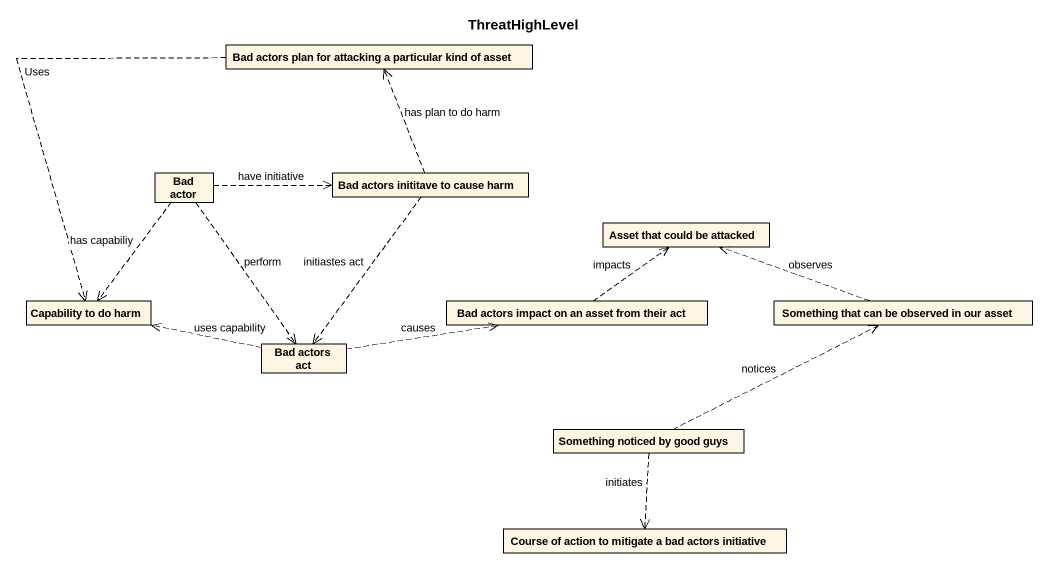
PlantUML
@startuml
title ThreatHighLevel
hide circle
hide empty members
class "Bad actors plan for attacking a particular kind of asset" as Bad_actors_plan_for
class "Bad actor" as Bad_actor
class "Bad actors inititave to cause harm" as Bad_actors_inititave_to
class "Asset that could be attacked" as Asset_that_could_be_attacked
class "Capability to do harm" as Capability_to_do_harm
class "Bad actors impact on an asset from their act" as Bad_actors_impact_on_an
class "Something that can be observed in our asset" as Something_that_can_be
class "Bad actors act" as Bad_actors_act
class "Something noticed by good guys" as Something_noticed_by_good
class "Course of action to mitigate a bad actors initiative" as Course_of_action_to
Bad_actors_plan_for ..> Capability_to_do_harm : Uses
Bad_actor .right.> Bad_actors_inititave_to : have initiative
Bad_actor ..> Capability_to_do_harm : has capabiliy
Bad_actor ..> Bad_actors_act : perform
Bad_actors_inititave_to .up.> Bad_actors_plan_for : has plan to do harm
Bad_actors_inititave_to ..> Bad_actors_act : initiastes act
Bad_actors_impact_on_an .up.> Asset_that_could_be_attacked : impacts
Something_that_can_be .left.> Asset_that_could_be_attacked : observes
Bad_actors_act .left.> Capability_to_do_harm : uses capability
Bad_actors_act .right.> Bad_actors_impact_on_an : causes
Something_noticed_by_good .right.> Something_that_can_be : notices
Something_noticed_by_good ..> Course_of_action_to : initiates
@enduml
